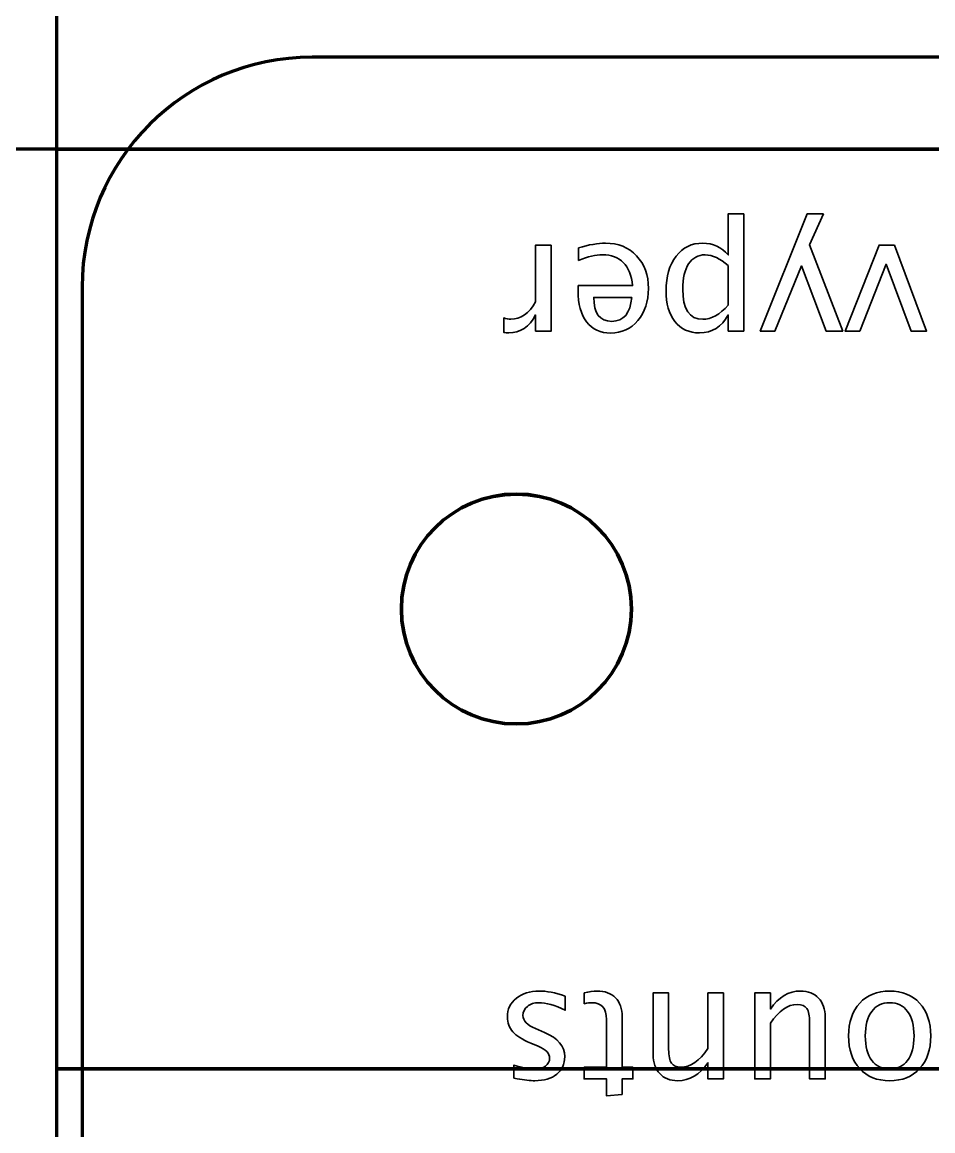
# Model space of a CAD drawing. Header units: centimetres. Extents: x -42 to 42, y -79 to 44.
# Drawn here: x 12.552 to 14.531, y -15.135 to -12.724 of the extents above; entities that cross this region are included whole.
import ezdxf

# ---------------------------------------------------------------- set-up
doc = ezdxf.new("R2010")
doc.units = ezdxf.units.CM
doc.header["$MEASUREMENT"] = 0
doc.layers.add('Layer 1', color=7, linetype='Continuous')

msp = doc.modelspace()

# ---------------------------------------------------------------- linework, layer by layer
at = {"layer": 'Layer 1', "color": 5, "lineweight": 106}
for points in [[(12.626, -13), (16.626, -13), (16.626, 32), (12.626, 32), (12.626, -13)], [(-18.374, -17), (16.626, -17), (16.626, -13), (-18.374, -13), (-18.374, -17)], [(12.626, -17), (16.626, -17), (16.626, -13), (12.626, -13), (12.626, -17)], [(12.626, -15), (14.626, -15), (14.626, -13), (12.626, -13), (12.626, -15)], [(12.626, -17), (14.626, -17), (14.626, -15), (12.626, -15), (12.626, -17)]]:
    msp.add_lwpolyline(points, close=True, dxfattribs=at)
at = {"layer": 'Layer 1', "color": 30, "lineweight": 106}
for points in [[(-18.37401, -17.00001), (16.62599, -17.00001), (16.62599, -13.00001), (-18.37401, -13.00001), (-18.37401, -17.00001)], [(12.62599, -17.00001), (16.62599, -17.00001), (16.62599, -13.00001), (12.62599, -13.00001), (12.62599, -17.00001)], [(12.62599, -15.00001), (14.62599, -15.00001), (14.62599, -13.00001), (12.62599, -13.00001), (12.62599, -15.00001)], [(12.62599, -17.00001), (14.62599, -17.00001), (14.62599, -15.00001), (12.62599, -15.00001), (12.62599, -17.00001)]]:
    msp.add_lwpolyline(points, close=True, dxfattribs=at)
msp.add_ellipse((13.626, -14), major_axis=(0, 0.25), ratio=1, dxfattribs=at)
at = {"layer": 'Layer 1', "color": 5, "lineweight": 106}
msp.add_ellipse((13.62601, -13.99999), major_axis=(0, 0.25), ratio=1, dxfattribs=at)
at = {"layer": 'Layer 1', "color": 30, "lineweight": 106}
msp.add_open_spline([(12.62599, 11.99999), (12.62599, 11.99999), (16.62599, 11.99999), (16.62599, 11.99999), (16.62599, 11.99999), (16.62599, 11.99999), (16.62599, -13.00001), (16.62599, -13.00001), (16.62599, -13.00001), (16.62599, -13.00001), (12.62599, -13.00001), (12.62599, -13.00001), (12.62599, -13.00001), (12.62599, -13.00001), (12.62599, 11.99999), (12.62599, 11.99999)], degree=3, knots=[0, 0, 0, 0, 0.2, 0.2, 0.2, 0.2, 0.4, 0.4, 0.4, 0.4, 0.6, 0.6, 0.6, 0.6, 1, 1, 1, 1], dxfattribs=at)
at = {"layer": 'Layer 1', "lineweight": 106}
for points, knots in [([(23.08201, -13.29998), (23.08201, -13.29998), (23.08201, -16.69998), (23.08201, -16.69998), (23.08201, -16.69998), (23.08201, -16.97612), (22.85815, -17.19998), (22.58201, -17.19998), (22.58201, -17.19998), (22.58201, -17.19998), (13.18201, -17.19998), (13.18201, -17.19998), (13.18201, -17.19998), (12.90587, -17.19998), (12.68201, -16.97612), (12.68201, -16.69998), (12.68201, -16.69998), (12.68201, -16.69998), (12.68201, -13.29998), (12.68201, -13.29998), (12.68201, -13.29998), (12.68201, -13.02384), (12.90587, -12.79998), (13.18201, -12.79998), (13.18201, -12.79998), (13.18201, -12.79998), (22.58201, -12.79998), (22.58201, -12.79998), (22.58201, -12.79998), (22.85815, -12.79998), (23.08201, -13.02384), (23.08201, -13.29998)], [0, 0, 0, 0, 0.1111111, 0.1111111, 0.1111111, 0.1111111, 0.2222222, 0.2222222, 0.2222222, 0.2222222, 0.3333333, 0.3333333, 0.3333333, 0.3333333, 0.4444444, 0.4444444, 0.4444444, 0.4444444, 0.5555556, 0.5555556, 0.5555556, 0.5555556, 0.6666667, 0.6666667, 0.6666667, 0.6666667, 0.7777778, 0.7777778, 0.7777778, 0.7777778, 1, 1, 1, 1]), ([(13.62601, -14.24999), (13.48794, -14.24999), (13.37601, -14.13806), (13.37601, -13.99999), (13.37601, -13.99999), (13.37601, -13.86192), (13.48794, -13.74999), (13.62601, -13.74999), (13.62601, -13.74999), (13.76408, -13.74999), (13.87601, -13.86192), (13.87601, -13.99999), (13.87601, -13.99999), (13.87601, -14.13806), (13.76408, -14.24999), (13.62601, -14.24999)], [0, 0, 0, 0, 0.2, 0.2, 0.2, 0.2, 0.4, 0.4, 0.4, 0.4, 0.6, 0.6, 0.6, 0.6, 1, 1, 1, 1])]:
    msp.add_open_spline(points, degree=3, knots=knots, dxfattribs=at)
at = {"layer": 'Layer 1', "color": 5, "lineweight": 35}
for points, knots in [([(14.1204, -13.14049), (14.1204, -13.14049), (14.1204, -13.39555), (14.1204, -13.39555), (14.1204, -13.39555), (14.1204, -13.39555), (14.08654, -13.39555), (14.08654, -13.39555), (14.08654, -13.39555), (14.08654, -13.39555), (14.08654, -13.36022), (14.08654, -13.36022), (14.08654, -13.36022), (14.07266, -13.38638), (14.05179, -13.39943), (14.02398, -13.39943), (14.02398, -13.39943), (14.00146, -13.39943), (13.98376, -13.39126), (13.97082, -13.37486), (13.97082, -13.37486), (13.95789, -13.35845), (13.95142, -13.33605), (13.95142, -13.30765), (13.95142, -13.30765), (13.95142, -13.27673), (13.95877, -13.25174), (13.97341, -13.2328), (13.97341, -13.2328), (13.98805, -13.21381), (14.00734, -13.20435), (14.03121, -13.20435), (14.03121, -13.20435), (14.05337, -13.20435), (14.07184, -13.21281), (14.08654, -13.22981), (14.08654, -13.22981), (14.08654, -13.22981), (14.08654, -13.14049), (14.08654, -13.14049), (14.08654, -13.14049), (14.08654, -13.14049), (14.1204, -13.14049), (14.1204, -13.14049)], [0, 0, 0, 0, 0.0833333, 0.0833333, 0.0833333, 0.0833333, 0.1666667, 0.1666667, 0.1666667, 0.1666667, 0.25, 0.25, 0.25, 0.25, 0.3333333, 0.3333333, 0.3333333, 0.3333333, 0.4166667, 0.4166667, 0.4166667, 0.4166667, 0.5, 0.5, 0.5, 0.5, 0.5833333, 0.5833333, 0.5833333, 0.5833333, 0.6666667, 0.6666667, 0.6666667, 0.6666667, 0.75, 0.75, 0.75, 0.75, 0.8333333, 0.8333333, 0.8333333, 0.8333333, 1, 1, 1, 1]), ([(14.29368, -13.14049), (14.29368, -13.14049), (14.26334, -13.20834), (14.26334, -13.20834), (14.26334, -13.20834), (14.26334, -13.20834), (14.33578, -13.39555), (14.33578, -13.39555), (14.33578, -13.39555), (14.33578, -13.39555), (14.29944, -13.39555), (14.29944, -13.39555), (14.29944, -13.39555), (14.29944, -13.39555), (14.24558, -13.25397), (14.24558, -13.25397), (14.24558, -13.25397), (14.24558, -13.25397), (14.18814, -13.39555), (14.18814, -13.39555), (14.18814, -13.39555), (14.18814, -13.39555), (14.15621, -13.39555), (14.15621, -13.39555), (14.15621, -13.39555), (14.15621, -13.39555), (14.2584, -13.14049), (14.2584, -13.14049), (14.2584, -13.14049), (14.2584, -13.14049), (14.29368, -13.14049), (14.29368, -13.14049)], [0, 0, 0, 0, 0.1111111, 0.1111111, 0.1111111, 0.1111111, 0.2222222, 0.2222222, 0.2222222, 0.2222222, 0.3333333, 0.3333333, 0.3333333, 0.3333333, 0.4444444, 0.4444444, 0.4444444, 0.4444444, 0.5555556, 0.5555556, 0.5555556, 0.5555556, 0.6666667, 0.6666667, 0.6666667, 0.6666667, 0.7777778, 0.7777778, 0.7777778, 0.7777778, 1, 1, 1, 1]), ([(13.70182, -13.20858), (13.70182, -13.20858), (13.70182, -13.39555), (13.70182, -13.39555), (13.70182, -13.39555), (13.70182, -13.39555), (13.66796, -13.39555), (13.66796, -13.39555), (13.66796, -13.39555), (13.66796, -13.39555), (13.66796, -13.36022), (13.66796, -13.36022), (13.66796, -13.36022), (13.65449, -13.38638), (13.63497, -13.39943), (13.60934, -13.39943), (13.60934, -13.39943), (13.60587, -13.39943), (13.60228, -13.39914), (13.59846, -13.39855), (13.59846, -13.39855), (13.59846, -13.39855), (13.59846, -13.36686), (13.59846, -13.36686), (13.59846, -13.36686), (13.60434, -13.3688), (13.60951, -13.3698), (13.61398, -13.3698), (13.61398, -13.3698), (13.6355, -13.3698), (13.65349, -13.3571), (13.66796, -13.33164), (13.66796, -13.33164), (13.66796, -13.33164), (13.66796, -13.20858), (13.66796, -13.20858), (13.66796, -13.20858), (13.66796, -13.20858), (13.70182, -13.20858), (13.70182, -13.20858)], [0, 0, 0, 0, 0.0909091, 0.0909091, 0.0909091, 0.0909091, 0.1818182, 0.1818182, 0.1818182, 0.1818182, 0.2727273, 0.2727273, 0.2727273, 0.2727273, 0.3636364, 0.3636364, 0.3636364, 0.3636364, 0.4545455, 0.4545455, 0.4545455, 0.4545455, 0.5454545, 0.5454545, 0.5454545, 0.5454545, 0.6363636, 0.6363636, 0.6363636, 0.6363636, 0.7272727, 0.7272727, 0.7272727, 0.7272727, 0.8181818, 0.8181818, 0.8181818, 0.8181818, 1, 1, 1, 1]), ([(13.76115, -13.21458), (13.78391, -13.20776), (13.80337, -13.20435), (13.8196, -13.20435), (13.8196, -13.20435), (13.84729, -13.20435), (13.86981, -13.21352), (13.88715, -13.2318), (13.88715, -13.2318), (13.9045, -13.25009), (13.9132, -13.27379), (13.9132, -13.30295), (13.9132, -13.30295), (13.9132, -13.33123), (13.90556, -13.35445), (13.89021, -13.37262), (13.89021, -13.37262), (13.87486, -13.39073), (13.85523, -13.39979), (13.8313, -13.39979), (13.8313, -13.39979), (13.80866, -13.39979), (13.79114, -13.39173), (13.77879, -13.37562), (13.77879, -13.37562), (13.76644, -13.35951), (13.76027, -13.3367), (13.76027, -13.30712), (13.76027, -13.30712), (13.76027, -13.30712), (13.76045, -13.29678), (13.76045, -13.29678), (13.76045, -13.29678), (13.76045, -13.29678), (13.87863, -13.29678), (13.87863, -13.29678), (13.87863, -13.29678), (13.87369, -13.25209), (13.85187, -13.22975), (13.81325, -13.22975), (13.81325, -13.22975), (13.79908, -13.22975), (13.78173, -13.23374), (13.76115, -13.24174), (13.76115, -13.24174), (13.76115, -13.24174), (13.76115, -13.21458), (13.76115, -13.21458)], [0, 0, 0, 0, 0.0769231, 0.0769231, 0.0769231, 0.0769231, 0.1538462, 0.1538462, 0.1538462, 0.1538462, 0.2307692, 0.2307692, 0.2307692, 0.2307692, 0.3076923, 0.3076923, 0.3076923, 0.3076923, 0.3846154, 0.3846154, 0.3846154, 0.3846154, 0.4615385, 0.4615385, 0.4615385, 0.4615385, 0.5384615, 0.5384615, 0.5384615, 0.5384615, 0.6153846, 0.6153846, 0.6153846, 0.6153846, 0.6923077, 0.6923077, 0.6923077, 0.6923077, 0.7692308, 0.7692308, 0.7692308, 0.7692308, 0.8461538, 0.8461538, 0.8461538, 0.8461538, 1, 1, 1, 1]), ([(14.44837, -13.20858), (14.44837, -13.20858), (14.51798, -13.39555), (14.51798, -13.39555), (14.51798, -13.39555), (14.51798, -13.39555), (14.48412, -13.39555), (14.48412, -13.39555), (14.48412, -13.39555), (14.48412, -13.39555), (14.42985, -13.25027), (14.42985, -13.25027), (14.42985, -13.25027), (14.42985, -13.25027), (14.3724, -13.39555), (14.3724, -13.39555), (14.3724, -13.39555), (14.3724, -13.39555), (14.34054, -13.39555), (14.34054, -13.39555), (14.34054, -13.39555), (14.34054, -13.39555), (14.41444, -13.20858), (14.41444, -13.20858), (14.41444, -13.20858), (14.41444, -13.20858), (14.44837, -13.20858), (14.44837, -13.20858)], [0, 0, 0, 0, 0.125, 0.125, 0.125, 0.125, 0.25, 0.25, 0.25, 0.25, 0.375, 0.375, 0.375, 0.375, 0.5, 0.5, 0.5, 0.5, 0.625, 0.625, 0.625, 0.625, 0.75, 0.75, 0.75, 0.75, 1, 1, 1, 1]), ([(14.08654, -13.25315), (14.06907, -13.23751), (14.05249, -13.22975), (14.03662, -13.22975), (14.03662, -13.22975), (14.02104, -13.22975), (14.00898, -13.23627), (14.00052, -13.24927), (14.00052, -13.24927), (13.99199, -13.26226), (13.98776, -13.28055), (13.98776, -13.30418), (13.98776, -13.30418), (13.98776, -13.34793), (14.00222, -13.3698), (14.03115, -13.3698), (14.03115, -13.3698), (14.05008, -13.3698), (14.06854, -13.35957), (14.08654, -13.33905), (14.08654, -13.33905), (14.08654, -13.33905), (14.08654, -13.25315), (14.08654, -13.25315)], [0, 0, 0, 0, 0.1428571, 0.1428571, 0.1428571, 0.1428571, 0.2857143, 0.2857143, 0.2857143, 0.2857143, 0.4285714, 0.4285714, 0.4285714, 0.4285714, 0.5714286, 0.5714286, 0.5714286, 0.5714286, 0.7142857, 0.7142857, 0.7142857, 0.7142857, 1, 1, 1, 1]), ([(13.87686, -13.32218), (13.87686, -13.32218), (13.79431, -13.32218), (13.79431, -13.32218), (13.79431, -13.32218), (13.79431, -13.35698), (13.80731, -13.37439), (13.83324, -13.37439), (13.83324, -13.37439), (13.85934, -13.37439), (13.87386, -13.35698), (13.87686, -13.32218)], [0, 0, 0, 0, 0.25, 0.25, 0.25, 0.25, 0.5, 0.5, 0.5, 0.5, 1, 1, 1, 1]), ([(13.73216, -14.84158), (13.73216, -14.84158), (13.73216, -14.87263), (13.73216, -14.87263), (13.73216, -14.87263), (13.70999, -14.86157), (13.69076, -14.85605), (13.67436, -14.85605), (13.67436, -14.85605), (13.6646, -14.85605), (13.65648, -14.85869), (13.65008, -14.86398), (13.65008, -14.86398), (13.64367, -14.86922), (13.64043, -14.8758), (13.64043, -14.88374), (13.64043, -14.88374), (13.64043, -14.89532), (13.64943, -14.90491), (13.66742, -14.91249), (13.66742, -14.91249), (13.66742, -14.91249), (13.68724, -14.9209), (13.68724, -14.9209), (13.68724, -14.9209), (13.71646, -14.93301), (13.7311, -14.95053), (13.7311, -14.97329), (13.7311, -14.97329), (13.7311, -14.98957), (13.72534, -15.00239), (13.71381, -15.01174), (13.71381, -15.01174), (13.70229, -15.02109), (13.68647, -15.02573), (13.66642, -15.02573), (13.66642, -15.02573), (13.65601, -15.02573), (13.64308, -15.02432), (13.62773, -15.02144), (13.62773, -15.02144), (13.62773, -15.02144), (13.62068, -15.02009), (13.62068, -15.02009), (13.62068, -15.02009), (13.62068, -15.02009), (13.62068, -14.99187), (13.62068, -14.99187), (13.62068, -14.99187), (13.63955, -14.99751), (13.6546, -15.00033), (13.66583, -15.00033), (13.66583, -15.00033), (13.67571, -15.00033), (13.68353, -14.99816), (13.68947, -14.99387), (13.68947, -14.99387), (13.69535, -14.98957), (13.69829, -14.98381), (13.69829, -14.97658), (13.69829, -14.97658), (13.69829, -14.96641), (13.69006, -14.95777), (13.67354, -14.95077), (13.67354, -14.95077), (13.67354, -14.95077), (13.65725, -14.94389), (13.65725, -14.94389), (13.65725, -14.94389), (13.63879, -14.93613), (13.62573, -14.9279), (13.61809, -14.91925), (13.61809, -14.91925), (13.61039, -14.91061), (13.60657, -14.89979), (13.60657, -14.88686), (13.60657, -14.88686), (13.60657, -14.87045), (13.61303, -14.85699), (13.62603, -14.84646), (13.62603, -14.84646), (13.63896, -14.83594), (13.65554, -14.83065), (13.67571, -14.83065), (13.67571, -14.83065), (13.69123, -14.83065), (13.71005, -14.83429), (13.73216, -14.84158)], [0, 0, 0, 0, 0.0434783, 0.0434783, 0.0434783, 0.0434783, 0.0869565, 0.0869565, 0.0869565, 0.0869565, 0.1304348, 0.1304348, 0.1304348, 0.1304348, 0.173913, 0.173913, 0.173913, 0.173913, 0.2173913, 0.2173913, 0.2173913, 0.2173913, 0.2608696, 0.2608696, 0.2608696, 0.2608696, 0.3043478, 0.3043478, 0.3043478, 0.3043478, 0.3478261, 0.3478261, 0.3478261, 0.3478261, 0.3913043, 0.3913043, 0.3913043, 0.3913043, 0.4347826, 0.4347826, 0.4347826, 0.4347826, 0.4782609, 0.4782609, 0.4782609, 0.4782609, 0.5217391, 0.5217391, 0.5217391, 0.5217391, 0.5652174, 0.5652174, 0.5652174, 0.5652174, 0.6086957, 0.6086957, 0.6086957, 0.6086957, 0.6521739, 0.6521739, 0.6521739, 0.6521739, 0.6956522, 0.6956522, 0.6956522, 0.6956522, 0.7391304, 0.7391304, 0.7391304, 0.7391304, 0.7826087, 0.7826087, 0.7826087, 0.7826087, 0.826087, 0.826087, 0.826087, 0.826087, 0.8695652, 0.8695652, 0.8695652, 0.8695652, 0.9130435, 0.9130435, 0.9130435, 0.9130435, 1, 1, 1, 1]), ([(13.77378, -14.83494), (13.78425, -14.83206), (13.79336, -14.83065), (13.80107, -14.83065), (13.80107, -14.83065), (13.81835, -14.83065), (13.83182, -14.83559), (13.84146, -14.84546), (13.84146, -14.84546), (13.85116, -14.85534), (13.85598, -14.86904), (13.85598, -14.88662), (13.85598, -14.88662), (13.85598, -14.88662), (13.85598, -14.99645), (13.85598, -14.99645), (13.85598, -14.99645), (13.85598, -14.99645), (13.87938, -14.99645), (13.87938, -14.99645), (13.87938, -14.99645), (13.87938, -14.99645), (13.87938, -15.02185), (13.87938, -15.02185), (13.87938, -15.02185), (13.87938, -15.02185), (13.85598, -15.02185), (13.85598, -15.02185), (13.85598, -15.02185), (13.85598, -15.02185), (13.85598, -15.05566), (13.85598, -15.05566), (13.85598, -15.05566), (13.85598, -15.05566), (13.82212, -15.0589), (13.82212, -15.0589), (13.82212, -15.0589), (13.82212, -15.0589), (13.82212, -15.02185), (13.82212, -15.02185), (13.82212, -15.02185), (13.82212, -15.02185), (13.77308, -15.02185), (13.77308, -15.02185), (13.77308, -15.02185), (13.77308, -15.02185), (13.77308, -14.99645), (13.77308, -14.99645), (13.77308, -14.99645), (13.77308, -14.99645), (13.82212, -14.99645), (13.82212, -14.99645), (13.82212, -14.99645), (13.82212, -14.99645), (13.82212, -14.89274), (13.82212, -14.89274), (13.82212, -14.89274), (13.82212, -14.86828), (13.81147, -14.85605), (13.79025, -14.85605), (13.79025, -14.85605), (13.78572, -14.85605), (13.78025, -14.85681), (13.77378, -14.85828), (13.77378, -14.85828), (13.77378, -14.85828), (13.77378, -14.83494), (13.77378, -14.83494)], [0, 0, 0, 0, 0.0555556, 0.0555556, 0.0555556, 0.0555556, 0.1111111, 0.1111111, 0.1111111, 0.1111111, 0.1666667, 0.1666667, 0.1666667, 0.1666667, 0.2222222, 0.2222222, 0.2222222, 0.2222222, 0.2777778, 0.2777778, 0.2777778, 0.2777778, 0.3333333, 0.3333333, 0.3333333, 0.3333333, 0.3888889, 0.3888889, 0.3888889, 0.3888889, 0.4444444, 0.4444444, 0.4444444, 0.4444444, 0.5, 0.5, 0.5, 0.5, 0.5555556, 0.5555556, 0.5555556, 0.5555556, 0.6111111, 0.6111111, 0.6111111, 0.6111111, 0.6666667, 0.6666667, 0.6666667, 0.6666667, 0.7222222, 0.7222222, 0.7222222, 0.7222222, 0.7777778, 0.7777778, 0.7777778, 0.7777778, 0.8333333, 0.8333333, 0.8333333, 0.8333333, 0.8888889, 0.8888889, 0.8888889, 0.8888889, 1, 1, 1, 1]), ([(14.07635, -14.83488), (14.07635, -14.83488), (14.07635, -15.02185), (14.07635, -15.02185), (14.07635, -15.02185), (14.07635, -15.02185), (14.04249, -15.02185), (14.04249, -15.02185), (14.04249, -15.02185), (14.04249, -15.02185), (14.04249, -14.98652), (14.04249, -14.98652), (14.04249, -14.98652), (14.02455, -15.01268), (14.00256, -15.02573), (13.97658, -15.02573), (13.97658, -15.02573), (13.96023, -15.02573), (13.94724, -15.02062), (13.93765, -15.01033), (13.93765, -15.01033), (13.92807, -15.0001), (13.92325, -14.98628), (13.92325, -14.969), (13.92325, -14.969), (13.92325, -14.969), (13.92325, -14.83488), (13.92325, -14.83488), (13.92325, -14.83488), (13.92325, -14.83488), (13.95711, -14.83488), (13.95711, -14.83488), (13.95711, -14.83488), (13.95711, -14.83488), (13.95711, -14.95794), (13.95711, -14.95794), (13.95711, -14.95794), (13.95711, -14.97182), (13.95917, -14.9817), (13.96323, -14.98757), (13.96323, -14.98757), (13.96734, -14.99351), (13.97411, -14.99645), (13.98357, -14.99645), (13.98357, -14.99645), (14.00439, -14.99645), (14.02408, -14.98287), (14.04249, -14.95571), (14.04249, -14.95571), (14.04249, -14.95571), (14.04249, -14.83488), (14.04249, -14.83488), (14.04249, -14.83488), (14.04249, -14.83488), (14.07635, -14.83488), (14.07635, -14.83488)], [0, 0, 0, 0, 0.0666667, 0.0666667, 0.0666667, 0.0666667, 0.1333333, 0.1333333, 0.1333333, 0.1333333, 0.2, 0.2, 0.2, 0.2, 0.2666667, 0.2666667, 0.2666667, 0.2666667, 0.3333333, 0.3333333, 0.3333333, 0.3333333, 0.4, 0.4, 0.4, 0.4, 0.4666667, 0.4666667, 0.4666667, 0.4666667, 0.5333333, 0.5333333, 0.5333333, 0.5333333, 0.6, 0.6, 0.6, 0.6, 0.6666667, 0.6666667, 0.6666667, 0.6666667, 0.7333333, 0.7333333, 0.7333333, 0.7333333, 0.8, 0.8, 0.8, 0.8, 0.8666667, 0.8666667, 0.8666667, 0.8666667, 1, 1, 1, 1]), ([(14.17819, -14.83488), (14.17819, -14.83488), (14.17819, -14.87004), (14.17819, -14.87004), (14.17819, -14.87004), (14.19624, -14.84376), (14.21817, -14.83065), (14.24392, -14.83065), (14.24392, -14.83065), (14.26027, -14.83065), (14.27326, -14.83576), (14.28291, -14.84605), (14.28291, -14.84605), (14.29261, -14.85634), (14.29743, -14.87016), (14.29743, -14.88762), (14.29743, -14.88762), (14.29743, -14.88762), (14.29743, -15.02185), (14.29743, -15.02185), (14.29743, -15.02185), (14.29743, -15.02185), (14.26356, -15.02185), (14.26356, -15.02185), (14.26356, -15.02185), (14.26356, -15.02185), (14.26356, -14.89867), (14.26356, -14.89867), (14.26356, -14.89867), (14.26356, -14.88462), (14.26151, -14.87469), (14.25745, -14.86881), (14.25745, -14.86881), (14.25333, -14.86287), (14.24651, -14.85993), (14.23693, -14.85993), (14.23693, -14.85993), (14.21623, -14.85993), (14.19665, -14.87351), (14.17819, -14.90073), (14.17819, -14.90073), (14.17819, -14.90073), (14.17819, -15.02185), (14.17819, -15.02185), (14.17819, -15.02185), (14.17819, -15.02185), (14.14432, -15.02185), (14.14432, -15.02185), (14.14432, -15.02185), (14.14432, -15.02185), (14.14432, -14.83488), (14.14432, -14.83488), (14.14432, -14.83488), (14.14432, -14.83488), (14.17819, -14.83488), (14.17819, -14.83488)], [0, 0, 0, 0, 0.0666667, 0.0666667, 0.0666667, 0.0666667, 0.1333333, 0.1333333, 0.1333333, 0.1333333, 0.2, 0.2, 0.2, 0.2, 0.2666667, 0.2666667, 0.2666667, 0.2666667, 0.3333333, 0.3333333, 0.3333333, 0.3333333, 0.4, 0.4, 0.4, 0.4, 0.4666667, 0.4666667, 0.4666667, 0.4666667, 0.5333333, 0.5333333, 0.5333333, 0.5333333, 0.6, 0.6, 0.6, 0.6, 0.6666667, 0.6666667, 0.6666667, 0.6666667, 0.7333333, 0.7333333, 0.7333333, 0.7333333, 0.8, 0.8, 0.8, 0.8, 0.8666667, 0.8666667, 0.8666667, 0.8666667, 1, 1, 1, 1]), ([(14.4376, -14.83065), (14.46505, -14.83065), (14.48681, -14.83941), (14.5028, -14.85693), (14.5028, -14.85693), (14.51885, -14.87445), (14.52685, -14.89826), (14.52685, -14.92831), (14.52685, -14.92831), (14.52685, -14.95829), (14.51885, -14.98205), (14.5028, -14.99951), (14.5028, -14.99951), (14.48681, -15.01697), (14.46505, -15.02573), (14.4376, -15.02573), (14.4376, -15.02573), (14.41014, -15.02573), (14.38838, -15.01697), (14.37239, -14.99951), (14.37239, -14.99951), (14.35634, -14.98205), (14.34834, -14.95829), (14.34834, -14.92831), (14.34834, -14.92831), (14.34834, -14.89826), (14.35634, -14.87445), (14.37239, -14.85693), (14.37239, -14.85693), (14.38838, -14.83941), (14.41014, -14.83065), (14.4376, -14.83065)], [0, 0, 0, 0, 0.1111111, 0.1111111, 0.1111111, 0.1111111, 0.2222222, 0.2222222, 0.2222222, 0.2222222, 0.3333333, 0.3333333, 0.3333333, 0.3333333, 0.4444444, 0.4444444, 0.4444444, 0.4444444, 0.5555556, 0.5555556, 0.5555556, 0.5555556, 0.6666667, 0.6666667, 0.6666667, 0.6666667, 0.7777778, 0.7777778, 0.7777778, 0.7777778, 1, 1, 1, 1]), ([(14.43766, -14.85605), (14.4209, -14.85605), (14.40785, -14.86234), (14.39856, -14.87498), (14.39856, -14.87498), (14.38932, -14.88756), (14.38468, -14.90532), (14.38468, -14.92831), (14.38468, -14.92831), (14.38468, -14.95118), (14.38932, -14.96894), (14.39856, -14.98152), (14.39856, -14.98152), (14.40785, -14.99404), (14.4209, -15.00033), (14.43766, -15.00033), (14.43766, -15.00033), (14.45447, -15.00033), (14.46752, -14.99404), (14.4767, -14.98152), (14.4767, -14.98152), (14.48593, -14.96894), (14.49051, -14.95118), (14.49051, -14.92831), (14.49051, -14.92831), (14.49051, -14.90532), (14.48593, -14.88756), (14.4767, -14.87498), (14.4767, -14.87498), (14.46752, -14.86234), (14.45447, -14.85605), (14.43766, -14.85605)], [0, 0, 0, 0, 0.1111111, 0.1111111, 0.1111111, 0.1111111, 0.2222222, 0.2222222, 0.2222222, 0.2222222, 0.3333333, 0.3333333, 0.3333333, 0.3333333, 0.4444444, 0.4444444, 0.4444444, 0.4444444, 0.5555556, 0.5555556, 0.5555556, 0.5555556, 0.6666667, 0.6666667, 0.6666667, 0.6666667, 0.7777778, 0.7777778, 0.7777778, 0.7777778, 1, 1, 1, 1])]:
    msp.add_open_spline(points, degree=3, knots=knots, dxfattribs=at)

doc.saveas('drawing.dxf')
